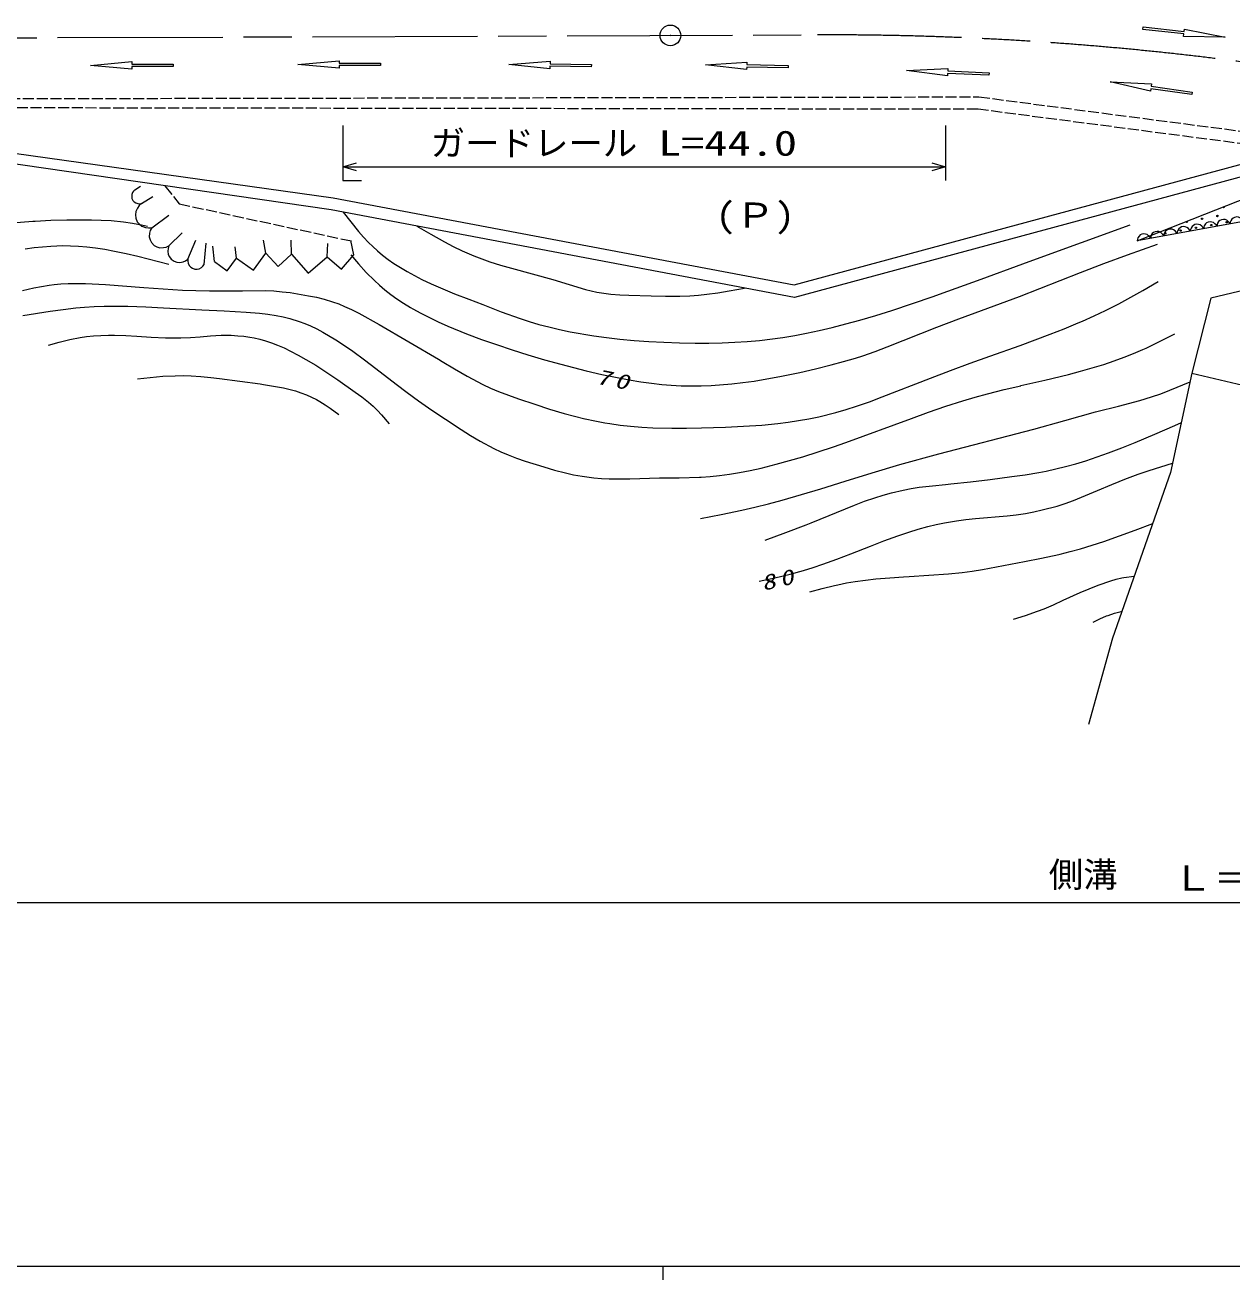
# Model space of a CAD drawing. Units: millimetres, scale not verified. Extents: x -71326 to 568674, y -102781 to 257219.
# Drawn here: x 10365 to 97993, y 81219 to 172357 of the extents above; entities that cross this region are included whole.
import ezdxf
from ezdxf.enums import TextEntityAlignment as Align

# ---------------------------------------------------------------- set-up
doc = ezdxf.new("R2010")
doc.units = ezdxf.units.MM
doc.header["$LTSCALE"] = 1000
doc.linetypes.add('CHAIN', pattern=[18.5, 12, -1.5, 3.5, -1.5])
doc.linetypes.add('USER1', pattern=[1, 0.8, -0.2])
for name, color, linetype, lineweight in [('M-BGD', 7, 'Continuous', 13), ('M-BMK-LINE', 2, 'CHAIN', 13), ('M-BMK-SRVR', 3, 'Continuous', 13), ('M-STR-HTXT', 7, 'Continuous', 13), ('M-TTL-BAND', 7, 'Continuous', 13)]:
    doc.layers.add(name, color=color, linetype=linetype, lineweight=lineweight)
doc.styles.add('ＭＳ ゴシック', font='')
doc.styles.get('ＭＳ ゴシック').set_extended_font_data('MS Gothic')

# ---------------------------------------------------------------- blocks, each defined once
blk = doc.blocks.new('BUHIN1')
at = {"color": 3, "linetype": 'Continuous', "lineweight": 13}
for radius in [750, 22.5]:
    blk.add_circle((0, 0), radius, dxfattribs=at)
blk = doc.blocks.new('BUHIN3')
at = {"color": 7, "linetype": 'Continuous', "lineweight": 13}
blk.add_lwpolyline([(0, -500), (115, -462.5), (212.5, -402.5), (322.5, -305), (382.5, -195), (420, -77.5), (420, 77.5), (382.5, 195), (322.5, 305), (212.5, 402.5), (115, 460), (0, 500)], dxfattribs=at)
blk = doc.blocks.new('BUHIN5')
at = {"color": 7, "linetype": 'Continuous', "lineweight": 13}
blk.add_lwpolyline([(0, -1000), (230, -925), (425, -805), (645, -610), (765, -390), (840, -155), (840, 155), (765, 390), (645, 610), (425, 805), (230, 920), (0, 1000)], dxfattribs=at)
blk = doc.blocks.new('BUHIN6')
at = {"color": 7, "linetype": 'Continuous', "lineweight": 13}
blk.add_lwpolyline([(0, -2000), (2000, 0), (0, 2000)], dxfattribs=at)
blk = doc.blocks.new('BUHIN12')
at = {"color": 7, "linetype": 'Continuous', "lineweight": 13}
blk.add_lwpolyline([(-288, -1000), (0, 0), (285, -1000)], dxfattribs=at)

msp = doc.modelspace()

# ---------------------------------------------------------------- linework, layer by layer
at = {"layer": 'M-BGD'}
for p, q in [((91527, 172043), (91547, 172222)), ((94509, 171712), (91527, 172043)), ((91547, 172222), (94529, 171891)), ((94489, 171533), (94509, 171712)), ((97500, 171470), (94489, 171533)), ((94529, 171891), (94549, 172070)), ((94549, 172070), (97500, 171470)), ((15110, 169434), (18110, 169704)), ((18110, 169704), (18110, 169524)), ((18110, 169524), (21110, 169524)), ((21110, 169524), (21110, 169344)), ((30176, 169502), (33176, 169772)), ((33176, 169772), (33176, 169592)), ((33176, 169592), (36176, 169592)), ((36176, 169592), (36176, 169412)), ((45480, 169502), (48484, 169726)), ((48484, 169726), (48481, 169546)), ((48481, 169546), (51481, 169499)), ((59766, 169468), (62771, 169671)), ((62771, 169671), (62767, 169491)), ((18110, 169164), (15110, 169434)), ((21110, 169344), (18110, 169344)), ((18110, 169344), (18110, 169164)), ((33176, 169232), (30176, 169502)), ((36176, 169412), (33176, 169412)), ((33176, 169412), (33176, 169232)), ((48476, 169186), (45480, 169502)), ((48478, 169366), (48476, 169186)), ((51478, 169319), (48478, 169366)), ((51481, 169499), (51478, 169319)), ((62759, 169131), (59766, 169468)), ((62763, 169311), (62759, 169131)), ((65763, 169245), (62763, 169311)), ((62767, 169491), (65767, 169424)), ((65767, 169424), (65763, 169245)), ((74358, 169061), (77366, 169205)), ((77344, 168666), (74358, 169061)), ((77351, 168846), (77344, 168666)), ((80349, 168721), (77351, 168846)), ((77366, 169205), (77359, 169026)), ((77359, 169026), (80356, 168901)), ((80356, 168901), (80349, 168721)), ((92084, 167555), (89153, 168246)), ((89153, 168246), (92161, 168089)), ((92110, 167733), (92084, 167555)), ((95080, 167309), (92110, 167733)), ((92161, 168089), (92135, 167911)), ((92135, 167911), (95105, 167487)), ((95105, 167487), (95080, 167309)), ((32577, 158928), (-17079, 166153)), ((-14119, 166365), (32723, 159817)), ((33436, 165060), (33436, 161060)), ((77199, 165060), (77199, 161060)), ((66200, 153483), (102381, 163266)), ((104708, 162962), (66236, 152561)), ((33436, 162060), (77199, 162060)), ((91116, 156691), (103137, 161439)), ((18338, 160396), (18736, 160652)), ((33436, 161060), (34791, 161060)), ((18821, 159401), (19646, 159913)), ((32723, 159817), (66200, 153483)), ((66236, 152561), (32577, 158928)), ((103642, 158964), (91116, 156691)), ((19560, 157639), (20811, 158548)), ((20811, 156331), (21778, 157269)), ((22176, 155365), (22772, 156729)), ((23369, 154967), (23512, 156530)), ((24112, 155189), (23989, 156295)), ((25708, 155435), (25627, 156254)), ((27837, 155803), (27673, 156745)), ((29720, 155722), (29679, 156745)), ((32299, 155517), (32340, 156499)), ((34223, 155681), (34018, 156704)), ((104095, 154330), (96459, 152529)), ((96459, 152529), (95093, 147066)), ((95093, 147066), (93541, 139864)), ((95093, 147066), (108588, 143880)), ((93541, 139864), (89320, 127820)), ((89320, 127820), (87581, 121550))]:
    msp.add_line(p, q, dxfattribs=at)
at = {"layer": 'M-BGD', "linetype": 'USER1'}
for p, q in [((-13792, 166976), (79615, 167143)), ((79615, 167143), (106250, 163669)), ((79558, 166243), (-11445, 166374)), ((106098, 162781), (79558, 166243)), ((20517, 160683), (21550, 159374)), ((21550, 159374), (34175, 156652))]:
    msp.add_line(p, q, dxfattribs=at)
at = {"layer": 'M-BGD'}
for points in [[(33462, 158761), (34011, 158057), (34573, 157368), (34934, 156956), (35310, 156558), (35608, 156266), (35956, 155953), (36325, 155648), (36731, 155339), (37150, 155046), (37623, 154742), (38107, 154454), (39182, 153883), (39852, 153566), (40528, 153268), (41543, 152850), (42575, 152447), (43590, 152057), (44945, 151541), (46313, 151042), (46966, 150825), (47676, 150618), (48391, 150431), (49171, 150248), (49955, 150085), (51652, 149793), (52593, 149665), (53546, 149556), (54601, 149457), (55657, 149379), (56735, 149316), (57874, 149276), (59023, 149255), (60002, 149256), (60990, 149277), (61898, 149316), (62795, 149378), (63700, 149460), (65393, 149674), (66250, 149816), (67114, 149979), (68032, 150174), (68957, 150391), (69964, 150649), (70977, 150929), (72139, 151273), (73296, 151637), (74800, 152135), (76307, 152655), (76751, 152811), (79791, 153901), (82820, 155009), (83542, 155273), (90611, 157855)], [(9431, 158006), (10926, 158115), (11095, 158126), (12242, 158181), (13400, 158217), (15179, 158220), (15887, 158199), (16605, 158158), (17517, 158064), (18166, 157963), (18822, 157840), (19262, 157752)], [(38819, 157747), (39819, 157168), (40825, 156607), (41454, 156278), (42089, 155968), (42955, 155591), (43530, 155371), (44114, 155170), (44894, 154927), (45683, 154703), (48673, 153883), (49860, 153514), (51048, 153165), (51890, 152970), (52390, 152888), (52903, 152826), (53549, 152771), (54198, 152736), (55822, 152692), (56865, 152669), (57914, 152667), (58641, 152692), (59257, 152738), (59871, 152803), (60671, 152914), (61481, 153046), (62605, 153247)], [(10358, 156102), (11023, 156197), (11630, 156264), (12238, 156311), (13105, 156339), (13671, 156331), (14236, 156302), (14850, 156250), (15472, 156176), (16162, 156073), (16860, 155948), (17705, 155774), (18558, 155577), (20801, 155003)], [(34011, 155663), (34566, 155020), (35142, 154384), (35725, 153798), (36102, 153456), (36494, 153129), (36921, 152798), (37361, 152483), (37846, 152162), (38350, 151852), (38523, 151751), (39092, 151435), (39670, 151137), (40356, 150809), (41050, 150499), (42410, 149937), (43500, 149533), (44594, 149147), (45732, 148769), (46875, 148409), (48071, 148055), (49275, 147719), (51116, 147243), (52232, 146988), (53360, 146751), (54216, 146590), (55085, 146447), (55837, 146343), (56591, 146259), (57288, 146201), (57997, 146167), (58706, 146153), (59446, 146159), (60186, 146185), (61673, 146294), (62487, 146389), (63308, 146504), (64235, 146657), (65168, 146831), (66616, 147134), (67759, 147397), (68905, 147683), (69782, 147920), (70654, 148177), (71187, 148346), (72083, 148657), (72973, 148987), (76560, 150406), (78176, 151022), (79807, 151623), (82560, 152645), (86993, 154391), (88702, 155040), (90418, 155669), (92590, 156451)], [(10174, 153072), (11003, 153267), (11551, 153377), (12102, 153467), (12467, 153513), (12971, 153559), (13488, 153586), (14116, 153595), (14746, 153585), (16207, 153513), (18995, 153302), (21785, 153112), (22772, 153069), (23760, 153046), (24499, 153045), (26159, 153068), (27828, 153070), (28427, 153045), (29023, 152994), (29618, 152924), (30951, 152702), (31521, 152585), (32085, 152448), (32697, 152266), (33137, 152107), (33569, 151929), (34077, 151696), (34586, 151440), (36064, 150614), (38230, 149360), (40389, 148088), (40646, 147933), (41543, 147387), (42459, 146853), (43607, 146250), (44159, 145996), (44729, 145756), (45456, 145476), (46201, 145210), (47379, 144816), (48446, 144473), (49518, 144150), (50260, 143945), (51006, 143761), (51026, 143756), (51736, 143606), (52461, 143473), (52834, 143413), (53576, 143311), (54330, 143228), (55137, 143160), (55954, 143111), (57323, 143070), (58392, 143076), (59471, 143101), (61219, 143164), (62536, 143224), (63850, 143305), (65022, 143413), (65776, 143510), (66527, 143627), (67265, 143762), (67999, 143916), (69230, 144224), (69988, 144444), (70740, 144684), (71675, 145006), (72603, 145348), (76119, 146717), (77548, 147264), (78991, 147796), (80421, 148307), (82611, 149097), (84794, 149905), (85817, 150306), (86842, 150729), (87154, 150863), (87991, 151237), (88820, 151629), (89772, 152110), (90650, 152585), (91518, 153077), (92640, 153731)], [(10193, 151259), (12187, 151580), (13119, 151710), (14052, 151820), (14669, 151878), (15385, 151922), (16112, 151946), (16969, 151953), (17827, 151939), (19125, 151891), (20424, 151822), (23207, 151679), (24814, 151608), (26419, 151517), (27377, 151431), (27993, 151353), (28606, 151254), (29096, 151157), (29580, 151040), (30256, 150835), (30678, 150680), (31092, 150505), (31544, 150291), (31988, 150058), (32937, 149495), (33548, 149093), (34155, 148670), (34999, 148049), (35831, 147412), (37306, 146268), (38111, 145660), (38928, 145068), (39895, 144396), (40882, 143733), (42022, 142992), (42707, 142559), (43410, 142137), (44404, 141602), (44919, 141361), (45442, 141139), (46056, 140902), (46679, 140683), (48028, 140262), (48812, 140040), (49600, 139838), (50195, 139704), (50804, 139588), (51652, 139467), (52208, 139424), (52765, 139400), (53513, 139392), (54273, 139405), (56418, 139467), (57869, 139479), (59326, 139511), (59446, 139517), (60112, 139569), (60787, 139643), (61510, 139742), (62230, 139862), (63016, 140014), (63808, 140188), (64906, 140460), (65872, 140724), (66831, 141007), (67946, 141359), (69055, 141730), (69970, 142049), (74735, 143786), (75972, 144241), (77215, 144677), (78458, 145077), (79350, 145339), (80256, 145585), (81450, 145883), (82658, 146165), (82678, 146169), (84410, 146567), (86137, 146985), (86997, 147212), (87844, 147453), (88685, 147713), (89434, 147965), (90177, 148236), (90846, 148501), (91517, 148788), (91762, 148899), (92544, 149274), (93316, 149666), (93847, 149942)], [(12058, 149118), (12831, 149331), (13607, 149525), (14361, 149674), (14835, 149741), (15322, 149790), (15862, 149823), (16412, 149836), (16863, 149833), (17675, 149803), (18485, 149753), (19523, 149682), (20561, 149631), (21669, 149634), (22364, 149668), (23070, 149724), (23837, 149786), (24605, 149827), (24846, 149833), (25325, 149826), (25805, 149799), (26242, 149756), (26687, 149691), (26990, 149634), (27398, 149540), (27810, 149425), (28245, 149280), (28685, 149113), (29164, 148908), (29646, 148679), (30202, 148390), (30758, 148078), (31478, 147648), (32279, 147131), (33065, 146600), (34337, 145702), (34822, 145349), (35295, 144979), (35648, 144670), (35952, 144369), (36242, 144054), (36799, 143399)], [(18531, 146656), (19454, 146762), (20377, 146848), (21271, 146894), (21850, 146896), (22428, 146878), (23136, 146832), (23853, 146766), (24488, 146695), (25953, 146505), (27427, 146293), (27665, 146258), (28404, 146140), (29139, 146002), (30008, 145782), (30397, 145654), (30789, 145504), (31155, 145343), (31521, 145159), (31756, 145027), (32145, 144786), (32524, 144527), (33146, 144074)], [(59418, 136526), (60911, 136813), (62399, 137120), (63344, 137335), (64342, 137585), (65335, 137854), (66737, 138261), (68134, 138687), (69901, 139238), (71879, 139843), (73872, 140433), (76701, 141221), (83623, 143002), (85858, 143646), (88100, 144272), (88196, 144297), (89759, 144684), (91314, 145090), (92163, 145349), (92823, 145579), (93486, 145831), (94958, 146436)], [(64113, 134947), (65605, 135497), (67089, 136065), (67432, 136202), (70589, 137497), (71320, 137774), (72058, 138031), (72659, 138221), (73265, 138392), (74111, 138590), (74699, 138700), (75292, 138790), (76245, 138904), (77203, 138998), (77592, 139035), (79013, 139185), (80430, 139354), (82003, 139561), (82991, 139703), (83975, 139864), (84513, 139966), (85205, 140116), (85901, 140287), (86650, 140493), (87394, 140718), (88218, 140991), (89037, 141282), (90000, 141649), (90968, 142040), (92404, 142648), (93844, 143280), (94323, 143493)], [(63668, 131961), (64799, 132209), (65925, 132476), (66876, 132734), (67592, 132954), (68302, 133194), (69307, 133561), (70315, 133950), (71749, 134516), (72730, 134893), (73726, 135254), (74542, 135526), (75220, 135738), (75904, 135930), (76516, 136081), (77132, 136213), (77988, 136358), (78680, 136446), (79375, 136514), (81672, 136715), (82339, 136795), (83002, 136895), (83612, 137007), (84218, 137138), (85297, 137428), (85894, 137622), (86485, 137836), (87367, 138185), (88244, 138553), (89285, 138996), (90342, 139423), (90407, 139448), (91195, 139736), (91990, 140005), (93687, 140541)], [(67351, 131183), (68235, 131427), (69132, 131654), (69375, 131709), (70001, 131836), (70640, 131945), (71382, 132049), (72138, 132134), (73145, 132223), (74156, 132292), (74556, 132316), (75984, 132397), (77409, 132498), (78401, 132599), (79143, 132698), (79882, 132816), (82934, 133409), (84179, 133650), (85428, 133913), (85525, 133935), (86261, 134118), (87001, 134322), (87852, 134580), (88697, 134858), (89830, 135255), (90968, 135676), (92243, 136162)], [(82125, 129199), (83009, 129485), (83885, 129790), (84351, 129968), (85049, 130262), (85748, 130579), (86982, 131142), (87625, 131415), (88274, 131670), (89208, 131992), (89599, 132109), (90003, 132209), (90139, 132235), (90901, 132331)], [(87913, 128997), (88400, 129228), (88894, 129440), (89006, 129483), (89467, 129637), (89944, 129776), (90012, 129795)]]:
    msp.add_lwpolyline(points, dxfattribs=at)
for centre in [(95376, 157633), (95832, 158290), (96489, 157835), (96945, 158492), (97603, 158037), (93150, 157229), (94263, 157431)]:
    msp.add_circle(centre, 50, dxfattribs=at)
for centre, start, end in [((97401, 159150), 175.56788, 47.53589), ((94719, 158088), 172.80307, 50.30071), ((92037, 157027), 169.96297, 53.1408)]:
    msp.add_arc(centre, 50, start, end, dxfattribs=at)
at = {"layer": 'M-BMK-LINE'}
msp.add_line((-42778, 171242), (67892, 171646), dxfattribs=at)
msp.add_arc((68731, -58353), 230000, 73.7771, 90.20911, dxfattribs=at)
at = {"layer": 'M-STR-HTXT'}
for p, q in [((-42576, 108635), (70456, 108635)), ((70456, 108635), (226870, 108635))]:
    msp.add_line(p, q, dxfattribs=at)
at = {"layer": 'M-TTL-BAND'}
for p, q in [((-71326, 82219), (467674, 82219)), ((56674, 82219), (56674, 81219))]:
    msp.add_line(p, q, dxfattribs=at)

# ---------------------------------------------------------------- block references
at = {"layer": 'M-BGD'}
for p, rotation in [((33436, 162060), 90), ((77199, 162060), 270)]:
    msp.add_blockref('BUHIN12', p, dxfattribs=dict(at, rotation=rotation))
for name, p, xscale, yscale, rotation in [('BUHIN5', (18579, 159899), 0.5530514, 0.5530514, 205.90651), ('BUHIN5', (19191, 158520), 0.9555904, 0.9555904, 202.75098), ('BUHIN3', (94488, 157303), 0.9792476, 0.9792476, 100.28451), ('BUHIN3', (95452, 157478), 0.9792476, 0.9792476, 100.28451), ('BUHIN3', (96415, 157653), 0.9792476, 0.9792476, 100.28451), ('BUHIN3', (97379, 157828), 0.9792476, 0.9792476, 100.28451), ('BUHIN3', (98342, 158003), 0.9792476, 0.9792476, 100.28451), ('BUHIN5', (20186, 156985), 0.9047681, 0.9047681, 223.72697), ('BUHIN3', (91598, 156779), 0.9792476, 0.9792476, 100.28451), ('BUHIN3', (92561, 156954), 0.9792476, 0.9792476, 100.28451), ('BUHIN3', (93525, 157128), 0.9792476, 0.9792476, 100.28451), ('BUHIN5', (21493, 155848), 0.8360661, 0.8360661, 234.68879), ('BUHIN5', (22772, 155166), 0.6292607, 0.6292607, 251.56505), ('BUHIN6', (24910, 155312), 0.4038121, 0.4038121, 278.74616), ('BUHIN6', (26773, 155619), 0.540067, 0.540067, 279.8193), ('BUHIN6', (28779, 155763), 0.4711975, 0.4711975, 267.51045), ('BUHIN6', (31010, 155619), 0.6467539, 0.6467539, 265.46223), ('BUHIN6', (33261, 155599), 0.4827253, 0.4827253, 274.86451)]:
    msp.add_blockref(name, p, dxfattribs=dict(at, xscale=xscale, yscale=yscale, rotation=rotation))
at = {"layer": 'M-BMK-SRVR'}
msp.add_blockref('BUHIN1', (57222, 171607), dxfattribs=at)

# ---------------------------------------------------------------- texts
at = {"layer": 'M-BGD', "style": 'ＭＳ ゴシック'}
msp.add_text('ガードレール', height=1833, dxfattribs=at).set_placement((39816, 162319), align=Align.BOTTOM_LEFT)
for s, width, p in [('L=44.0', 1.35, (56319, 162319)), ('(Ｐ)', 1.15, (60506, 157086))]:
    msp.add_text(s, height=1833, dxfattribs=dict(at, width=width)).set_placement(p, align=Align.BOTTOM_LEFT)
at = {"layer": 'M-BGD', "char_height": 1100, "attachment_point": 7, "style": 'ＭＳ ゴシック'}
for s, insert, rotation in [('\\T1.33;\\W1.35;\\Q15;70', (51777, 146308), 348.5), ('\\T1.33;\\W1.35;\\Q15;80', (63968, 131250), 12.9)]:
    msp.add_mtext(s, dxfattribs=dict(at, insert=insert, rotation=rotation))
at = {"layer": 'M-STR-HTXT', "style": 'ＭＳ ゴシック'}
msp.add_text('側溝', height=1833, dxfattribs=at).set_placement((84695, 109196), align=Align.BOTTOM_LEFT)
at = {"layer": 'M-STR-HTXT', "style": 'ＭＳ ゴシック', "width": 1.2}
msp.add_text('Ｌ＝275.0', height=1833, dxfattribs=at).set_placement((93653, 108944), align=Align.BOTTOM_LEFT)

doc.saveas('drawing.dxf')
